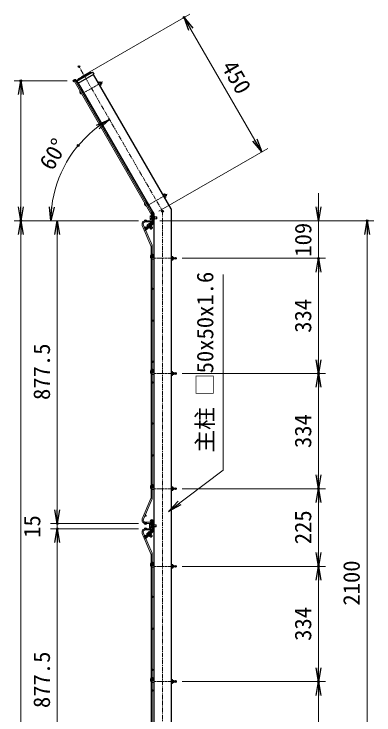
# Model space of a CAD drawing. Units: millimetres, scale not verified. Extents: x -4200 to 4200, y -2970 to 2970.
# Drawn here: x -399 to 643, y -1292 to 739 of the extents above; entities that cross this region are included whole.
import ezdxf
from ezdxf.enums import TextEntityAlignment as Align

# ---------------------------------------------------------------- set-up
doc = ezdxf.new("R2010")
doc.units = ezdxf.units.MM
doc.header["$LTSCALE"] = 10
doc.header["$PDMODE"] = 32
doc.header["$PDSIZE"] = 5
for name, pattern in [('USER1', [2, 1.25, -0.25, 0.25, -0.25]), ('USER2', [0.375, 0.25, -0.125]), ('USER3', [1.125, 0.75, -0.125, 0.125, -0.125])]:
    doc.linetypes.add(name, pattern=pattern)
for name, color, linetype, lineweight in [('0-0_D-STR-DIM', 7, 'Continuous', 13), ('0-1_0', 7, 'Continuous', 25), ('0-4_D-STR1', 1, 'Continuous', 25), ('0-5_D-BMK', 2, 'USER1', 13), ('0-6_D-STR2', 7, 'Continuous', 9), ('0-8_D-STR-TXT', 7, 'Continuous', 13), ('0-9_D-STR3', 3, 'Continuous', 13)]:
    doc.layers.add(name, color=color, linetype=linetype, lineweight=lineweight)
doc.layers.add('0-2_DEFPOINTS', color=7, linetype='Continuous')
doc.styles.add('ＭＳ ゴシック', font='')
doc.styles.get('ＭＳ ゴシック').set_extended_font_data('MS Gothic')

# ---------------------------------------------------------------- blocks, each defined once
blk = doc.blocks.new('_OPEN')
at = {"layer": '0-1_0'}
blk.add_line((0, 0), (-10, 0), dxfattribs=at)
blk.add_lwpolyline([(-10, 1.667), (0, 0), (-10, -1.667)], dxfattribs=at)

msp = doc.modelspace()

# ---------------------------------------------------------------- linework, layer by layer
at = {"layer": '0-0_D-STR-DIM'}
for p, q in [((-204.45, 556.88), (110.49, 738.71)), ((298.17, 373.64), (113.17, 694.07)), ((-244.89, 545.08), (-399.01, 545.08)), ((-379.01, 179.93), (-379.01, 505.08)), ((20.55, 167.17), (335.49, 349)), ((482.9, 179.93), (482.9, 219.93)), ((-38.41, 139.93), (-399.01, 139.93)), ((-38.41, 139.93), (-399.01, 139.93)), ((-38.41, 139.93), (-312.28, 139.94)), ((-38.41, 139.93), (-293.71, 139.93)), ((23.39, 139.93), (643.24, 139.93)), ((23.39, 139.93), (502.9, 139.93)), ((482.9, 139.93), (482.9, 30.94)), ((-379.01, -1620.07), (-379.01, 99.93)), ((-273.71, 99.93), (-273.71, -697.57)), ((623.24, -1920.06), (623.24, 99.93)), ((88.32, 30.94), (502.91, 30.94)), ((88.32, 30.94), (502.9, 30.94)), ((482.9, -9.06), (482.9, -49.06)), ((482.91, -9.06), (482.91, -262.76)), ((88.32, -302.76), (502.91, -302.76)), ((88.32, -302.76), (502.91, -302.76)), ((482.91, -342.76), (482.91, -596.56)), ((88.32, -636.56), (502.91, -636.56)), ((88.32, -636.56), (502.91, -636.56)), ((-273.71, -697.57), (-273.71, -657.57)), ((482.91, -676.56), (482.91, -821.56)), ((-38.41, -737.57), (-293.71, -737.57)), ((-38.41, -737.57), (-293.71, -737.57)), ((-273.71, -752.57), (-273.71, -737.57)), ((-38.41, -752.57), (-293.71, -752.57)), ((-38.41, -752.57), (-293.71, -752.57)), ((-273.71, -1590.07), (-273.71, -792.57)), ((-273.71, -792.57), (-273.71, -832.57)), ((88.32, -861.56), (502.91, -861.56)), ((88.32, -861.56), (502.91, -861.56)), ((482.91, -1155.26), (482.91, -901.56)), ((88.32, -1195.26), (502.91, -1195.26)), ((88.32, -1195.31), (502.91, -1195.31)), ((482.91, -1489.06), (482.91, -1235.31))]:
    msp.add_line(p, q, dxfattribs=at)
msp.add_arc((46.72, 139.93), 339.01, 126.7643, 173.2341, dxfattribs=at)
at = {"layer": '0-2_DEFPOINTS'}
for p in [(93.17, 728.71), (-211.02, 586.35), (-221.77, 546.88), (-379.01, 545.08), (-224.89, 545.08), (-212.97, 357.85), (30.89, 167.37), (-379.01, 139.93), (-18.41, 139.93), (-18.41, 139.93), (3.23, 157.17), (3.39, 139.93), (3.39, 139.93), (623.24, 139.93), (68.32, 30.94), (482.9, 30.94), (68.32, -302.76), (482.91, -302.76), (68.32, -636.56), (68.32, -636.56), (482.91, -636.56), (-273.71, -737.57), (-273.71, -737.57), (-273.71, -752.57), (-18.41, -737.57), (-18.41, -737.57), (-18.41, -752.57), (68.32, -861.56), (482.91, -861.56), (482.91, -861.56), (68.32, -1195.26), (68.32, -1195.31), (482.91, -1195.31)]:
    msp.add_point(p, dxfattribs=at)
at = {"layer": '0-4_D-STR1'}
for p, q in [((-216.8, 543.98), (-171.42, 570.18)), ((-210.84, 552.04), (-181.39, 569.04)), ((-181.39, 569.04), (-171.42, 570.18)), ((-171.42, 570.18), (-167.92, 564.11)), ((-216.8, 543.98), (-210.84, 552.04)), ((-213.3, 537.91), (-167.92, 564.11)), ((55.89, 174.06), (-169.11, 563.78)), ((-216.8, 543.98), (-213.3, 537.91)), ((5.89, 160.67), (-212.41, 538.78)), ((55.89, 174.06), (55.89, -1960.06)), ((5.89, 160.67), (5.89, -1960.06))]:
    msp.add_line(p, q, dxfattribs=at)
at = {"layer": '0-5_D-BMK'}
for q in [(-211.02, 586.35), (30.89, -1994.36)]:
    msp.add_line((30.89, 167.37), q, dxfattribs=at)
at = {"layer": '0-5_D-BMK', "linetype": 'USER3'}
for p, q in [((-197.48, 510.1), (-142.2, 542.02)), ((-10.71, 184.92), (44.57, 216.83)), ((4.49, 30.94), (68.32, 30.94)), ((4.49, -302.76), (68.32, -302.76)), ((4.49, -636.56), (68.32, -636.56)), ((4.49, -861.56), (68.32, -861.56)), ((4.49, -1195.26), (68.32, -1195.26))]:
    msp.add_line(p, q, dxfattribs=at)
at = {"layer": '0-6_D-STR2'}
for p, q in [((-221.77, 546.88), (-224.89, 545.08)), ((-224.89, 545.08), (0.11, 155.37)), ((-221.77, 546.88), (3.23, 157.17)), ((0.11, 155.37), (3.23, 157.17)), ((-27.62, 126.03), (-2.72, 67.38)), ((-24.3, 127.43), (0.59, 68.78)), ((3.39, 139.93), (-18.41, 139.93)), ((3.39, 136.33), (-18.41, 136.33)), ((3.39, 136.33), (3.39, 139.93)), ((-2.21, -662.51), (-2.21, 64.87)), ((1.39, -662.51), (1.39, 64.87)), ((-27.62, -723.66), (-2.72, -665.01)), ((-24.3, -725.06), (0.59, -666.41)), ((3.39, -733.97), (-18.41, -733.97)), ((3.39, -737.57), (-18.41, -737.57)), ((3.39, -733.97), (3.39, -737.57)), ((-27.62, -766.47), (-2.72, -825.12)), ((-24.3, -765.07), (0.59, -823.72)), ((3.39, -752.57), (-18.41, -752.57)), ((3.39, -756.17), (-18.41, -756.17)), ((3.39, -756.17), (3.39, -752.57)), ((-2.21, -1555.01), (-2.21, -827.63)), ((1.39, -1555.01), (1.39, -827.63))]:
    msp.add_line(p, q, dxfattribs=at)
for centre in [(-200.21, 513.14), (-185.21, 487.16), (-127.71, 387.57), (-70.21, 287.97), (-12.71, 188.38), (2.29, 162.4), (-0.11, 134.53), (-17.88, 116.91), (3.19, 34.93), (3.19, -57.44), (3.19, -149.82), (3.19, -268.82), (3.19, -298.82), (3.19, -328.82), (3.19, -447.82), (3.19, -540.19), (3.19, -632.57), (-17.88, -714.54), (-0.11, -732.17), (-0.11, -757.97), (-17.88, -775.59), (3.19, -857.57), (3.19, -949.94), (3.19, -1042.32), (3.19, -1161.32), (3.19, -1191.32), (3.19, -1221.32)]:
    msp.add_circle(centre, 1.8, dxfattribs=at)
for centre, radius, start, end in [((-18.41, 129.93), 10, 90, 203), ((-18.41, 129.93), 6.4, 90, 203), ((-8.61, 64.87), 6.4, 0, 23), ((-8.61, 64.87), 10, 0, 23), ((-8.61, -662.51), 6.4, 337, 0), ((-8.61, -662.51), 10, 337, 0), ((-18.41, -727.57), 10, 157, 270), ((-18.41, -727.57), 6.4, 157, 270), ((-18.41, -762.57), 10, 90, 203), ((-18.41, -762.57), 6.4, 90, 203), ((-8.61, -827.63), 6.4, 0, 23), ((-8.61, -827.63), 10, 0, 23)]:
    msp.add_arc(centre, radius, start, end, dxfattribs=at)
at = {"layer": '0-8_D-STR-TXT'}
msp.add_lwpolyline([(206.22, -15.67), (206.22, -582.84), (49.54, -701.33)], dxfattribs=at)
at = {"layer": '0-9_D-STR3'}
for p, q in [((-152.14, 542.66), (-155.73, 540.59)), ((-150.76, 540.26), (-154.34, 538.19)), ((-148, 535.48), (-151.58, 533.41)), ((-151.03, 541.72), (-146.78, 534.36)), ((-150.25, 540.37), (-147.56, 541.92)), ((-146.62, 533.09), (-150.2, 531.02)), ((-147.65, 535.87), (-144.96, 537.42)), ((-147.56, 541.92), (-144.96, 537.42)), ((-208.42, 516.56), (-208.6, 515.11)), ((-199.56, 511.9), (-197.56, 513.05)), ((-196.96, 507.4), (-194.96, 508.55)), ((35.34, 217.93), (31.76, 215.86)), ((36.72, 215.54), (33.14, 213.47)), ((39.48, 210.75), (35.9, 208.68)), ((36.46, 216.99), (40.7, 209.63)), ((37.23, 215.64), (39.92, 217.2)), ((40.86, 208.36), (37.28, 206.29)), ((39.83, 211.14), (42.52, 212.69)), ((39.92, 217.2), (42.52, 212.69)), ((-20.92, 191.8), (-21.1, 190.35)), ((-12.06, 187.14), (-10.06, 188.29)), ((-9.46, 182.64), (-7.46, 183.79)), ((-4.63, 153.13), (-5.01, 144.96)), ((-4.71, 143.58), (-1.08, 143.41)), ((-0.95, 146.13), (-4.58, 146.31)), ((-0.7, 151.58), (-4.33, 151.75)), ((-0.57, 154.3), (-4.2, 154.47)), ((-2.15, 161.97), (2.1, 141.37)), ((-1.08, 143.41), (-0.57, 154.3)), ((1.19, 145.76), (-0.97, 145.86)), ((1.07, 146.36), (-0.94, 146.46)), ((0.07, 151.22), (-0.71, 151.25)), ((-0.06, 151.82), (-0.68, 151.85)), ((-0.56, 161.9), (3.62, 141.68)), ((4.17, 151.62), (1.54, 151.75)), ((4.14, 151.03), (1.67, 151.14)), ((3.91, 146.23), (2.67, 146.29)), ((3.88, 145.63), (2.79, 145.68)), ((4.64, 161.65), (3.34, 134.01)), ((6.24, 161.58), (4.94, 133.96)), ((8.78, 152.41), (7.32, 152.47)), ((13.42, 145.18), (8.45, 145.42)), ((14.04, 145.75), (8.48, 146.02)), ((14.27, 150.55), (8.7, 150.81)), ((13.7, 151.18), (8.73, 151.41)), ((13.7, 151.18), (13.42, 145.18)), ((14.04, 145.75), (13.42, 145.18)), ((14.27, 150.55), (13.7, 151.18)), ((14.27, 150.55), (14.04, 145.75)), ((2.61, 132.46), (-19.54, 112.72)), ((3.69, 131.29), (-18.48, 111.52)), ((-14.62, 125.32), (-12.2, 122.6)), ((-7.75, 131.94), (-13.85, 126.5)), ((-13.71, 121.26), (-2.56, 131.2)), ((-12.65, 120.07), (-1.5, 130.01)), ((-12.59, 127.13), (-10.17, 124.42)), ((-9.31, 123.04), (-8.71, 122.37)), ((-8.86, 123.44), (-8.26, 122.77)), ((-7.62, 129.75), (-8.52, 130.76)), ((-8.28, 130.49), (-6.1, 128.04)), ((-6.49, 132.57), (-4.07, 129.86)), ((-0.45, 123.61), (-6.42, 118.29)), ((-5.28, 126.63), (-4.68, 125.96)), ((-4.83, 127.03), (-4.23, 126.36)), ((1.64, 118.87), (-1.64, 122.55)), ((-0.45, 123.61), (-1.42, 124.7)), ((1.69, 119.72), (-1.19, 122.95)), ((2.1, 141.37), (3.62, 141.68)), ((2.61, 132.46), (3.69, 131.29)), ((3.21, 137.42), (2.8, 135.98)), ((-20.59, 116.06), (-19.07, 116.48)), ((-19.54, 112.72), (-18.48, 111.52)), ((-6.42, 118.29), (-7.39, 119.38)), ((-2.79, 115.72), (-5.67, 118.96)), ((-1.94, 115.68), (-5.22, 119.36)), ((1.69, 119.72), (-2.79, 115.72)), ((-1.94, 115.68), (-2.79, 115.72)), ((1.64, 118.87), (-1.94, 115.68)), ((1.64, 118.87), (1.69, 119.72)), ((-2.64, 40.83), (-2.21, 41.4)), ((4.49, 41.65), (1.39, 43.99)), ((1.51, 37.7), (4.49, 41.65)), ((3.59, 33.54), (5.89, 33.54)), ((3.59, 28.34), (5.89, 28.34)), ((60.02, 36.46), (55.89, 36.46)), ((60.02, 33.7), (55.89, 33.7)), ((60.02, 28.17), (55.89, 28.17)), ((60.02, 25.41), (55.89, 25.41)), ((60.52, 35.09), (60.52, 26.6)), ((60.52, 33.54), (63.63, 33.54)), ((60.52, 28.34), (63.63, 28.34)), ((63.63, 33.54), (63.63, 28.34)), ((-2.64, -292.87), (-2.21, -292.3)), ((4.49, -292.05), (1.39, -289.71)), ((1.51, -296), (4.49, -292.05)), ((3.59, -300.16), (5.89, -300.16)), ((60.02, -297.24), (55.89, -297.24)), ((60.02, -300), (55.89, -300)), ((60.52, -298.61), (60.52, -307.1)), ((60.52, -300.16), (63.63, -300.16)), ((63.63, -300.16), (63.63, -305.36)), ((3.59, -305.36), (5.89, -305.36)), ((60.02, -305.53), (55.89, -305.53)), ((60.02, -308.29), (55.89, -308.29)), ((60.52, -305.36), (63.63, -305.36)), ((-2.64, -626.67), (-2.21, -626.1)), ((4.49, -625.85), (1.39, -623.51)), ((1.51, -629.8), (4.49, -625.85)), ((3.59, -633.96), (5.89, -633.96)), ((3.59, -639.16), (5.89, -639.16)), ((60.02, -631.04), (55.89, -631.04)), ((60.02, -633.8), (55.89, -633.8)), ((60.02, -639.33), (55.89, -639.33)), ((60.02, -642.09), (55.89, -642.09)), ((60.52, -632.41), (60.52, -640.9)), ((60.52, -633.96), (63.63, -633.96)), ((60.52, -639.16), (63.63, -639.16)), ((63.63, -633.96), (63.63, -639.16)), ((-6.62, -739.95), (-6.62, -748.13)), ((-2.62, -738.59), (-6.26, -738.59)), ((-2.62, -741.31), (-6.26, -741.31)), ((-2.62, -746.76), (-6.26, -746.76)), ((-6.26, -749.49), (-2.62, -749.49)), ((-2.62, -749.49), (-2.62, -738.59)), ((-1.99, -741.04), (-2.62, -741.04)), ((-1.84, -741.64), (-2.62, -741.64)), ((-0.61, -746.44), (-2.62, -746.44)), ((-0.46, -747.04), (-2.62, -747.04)), ((2.23, -741.04), (-0.39, -741.04)), ((2.23, -741.64), (-0.24, -741.64)), ((0.65, -751.38), (2.15, -750.99)), ((2.23, -746.44), (0.99, -746.44)), ((2.23, -747.04), (1.14, -747.04)), ((6.8, -740.04), (6.8, -748.04)), ((11.78, -741.04), (6.8, -741.04)), ((12.38, -741.64), (6.8, -741.64)), ((12.38, -746.44), (6.8, -746.44)), ((11.78, -747.04), (6.8, -747.04)), ((12.38, -741.64), (11.78, -741.04)), ((11.78, -741.04), (11.78, -747.04)), ((12.38, -746.44), (11.78, -747.04)), ((12.38, -741.64), (12.38, -746.44)), ((-15.3, -768.2), (-12.75, -770.8)), ((-8.74, -761.27), (-14.58, -766.99)), ((-14.19, -772.21), (-3.52, -761.76)), ((-13.35, -766.29), (-10.81, -768.89)), ((-13.07, -773.35), (-2.4, -762.9)), ((-9.88, -770.23), (-9.25, -770.87)), ((-9.46, -762.48), (-6.91, -765.08)), ((-9.45, -769.81), (-8.82, -770.45)), ((-7.51, -760.57), (-4.97, -763.17)), ((-6.03, -766.45), (-5.4, -767.09)), ((-5.6, -766.03), (-4.97, -766.67)), ((1.25, -773.88), (-2.2, -770.35)), ((1.26, -773.03), (-1.77, -769.93)), ((1.94, -755.27), (1.61, -756.73)), ((-20.83, -777.73), (-19.32, -777.24)), ((-3.02, -777.23), (-6.06, -774.13)), ((-2.18, -777.24), (-5.63, -773.71)), ((1.26, -773.03), (-3.02, -777.23)), ((-2.18, -777.24), (-3.02, -777.23)), ((1.25, -773.88), (-2.18, -777.24)), ((1.25, -773.88), (1.26, -773.03)), ((-2.64, -851.67), (-2.21, -851.1)), ((4.49, -850.85), (1.39, -848.51)), ((1.51, -854.8), (4.49, -850.85)), ((3.59, -858.96), (5.89, -858.96)), ((3.59, -864.16), (5.89, -864.16)), ((60.02, -856.04), (55.89, -856.04)), ((60.02, -858.8), (55.89, -858.8)), ((60.02, -864.33), (55.89, -864.33)), ((60.02, -867.09), (55.89, -867.09)), ((60.52, -857.41), (60.52, -865.9)), ((60.52, -858.96), (63.63, -858.96)), ((60.52, -864.16), (63.63, -864.16)), ((63.63, -858.96), (63.63, -864.16)), ((-2.64, -1185.37), (-2.21, -1184.8)), ((4.49, -1184.55), (1.39, -1182.21)), ((1.51, -1188.5), (4.49, -1184.55)), ((3.59, -1192.66), (5.89, -1192.66)), ((3.59, -1197.86), (5.89, -1197.86)), ((60.02, -1189.74), (55.89, -1189.74)), ((60.02, -1192.5), (55.89, -1192.5)), ((60.02, -1198.03), (55.89, -1198.03)), ((60.52, -1191.11), (60.52, -1199.6)), ((60.52, -1192.66), (63.63, -1192.66)), ((60.52, -1197.86), (63.63, -1197.86)), ((63.63, -1192.66), (63.63, -1197.86)), ((60.02, -1200.79), (55.89, -1200.79))]:
    msp.add_line(p, q, dxfattribs=at)
at = {"layer": '0-9_D-STR3', "linetype": 'USER2'}
for p, q in [((-3.37, 143.52), (-3.32, 143.52)), ((-3.24, 146.24), (-3.2, 146.24)), ((-2.98, 151.69), (-2.94, 151.68)), ((-2.85, 154.41), (-2.81, 154.41)), ((-13.73, 124.31), (-13.7, 124.28)), ((-11.69, 126.13), (-11.66, 126.09)), ((-7.62, 129.75), (-7.59, 129.72)), ((-5.59, 131.57), (-5.56, 131.53)), ((-12.41, -767.26), (-12.38, -767.29)), ((-6.57, -761.54), (-6.54, -761.57))]:
    msp.add_line(p, q, dxfattribs=at)
at = {"layer": '0-9_D-STR3', "lineweight": 25}
for p, q in [((-4.57, -731), (0.65, -751.38)), ((-2.97, -731), (2.15, -750.99)), ((2.23, -731), (2.23, -758.67)), ((3.83, -731), (3.83, -758.65)), ((6.8, -740.04), (5.35, -740.04)), ((6.8, -748.04), (5.35, -748.04)), ((1.58, -760.26), (-19.62, -781.02)), ((2.72, -761.38), (-18.5, -782.16)), ((-1.06, -769.24), (-2.08, -768.19)), ((1.58, -760.26), (2.72, -761.38)), ((-19.62, -781.02), (-18.5, -782.16))]:
    msp.add_line(p, q, dxfattribs=at)
at = {"layer": '0-9_D-STR3'}
for points in [[(-203.37, 515.01), (-202.83, 519.38), (-206.13, 519.79)], [(-15.87, 190.25), (-15.33, 194.62), (-18.63, 195.03)], [(8.78, 152.41), (8.4, 144.42), (6.94, 144.49)], [(-1.06, -769.24), (-6.77, -774.83), (-7.79, -773.79)]]:
    msp.add_lwpolyline(points, dxfattribs=at)
for centre, radius, start, end in [((-152.89, 540.63), 2.16, 350.19668, 69.80332), ((-155.77, 534.18), 7.88, 9.48158, 50.51842), ((-148.71, 533.47), 2.13, 349.53759, 70.46241), ((-148.89, 538.15), 4, 349.4584, 70.5416), ((-200.86, 514.16), 7.8, 173, 256.69347), ((-200.86, 514.16), 2.6, 257.69413, 300), ((-200.86, 514.16), 7.8, 287.03459, 300), ((34.59, 215.9), 2.16, 350.19668, 69.80332), ((31.71, 209.45), 7.88, 9.48158, 50.51842), ((38.77, 208.74), 2.13, 349.53759, 70.46241), ((38.59, 213.42), 4, 349.4584, 70.5416), ((-13.36, 189.4), 7.8, 173, 256.69347), ((-13.36, 189.4), 2.6, 257.69413, 300), ((-13.36, 189.4), 7.8, 287.03459, 300), ((2.04, 161.78), 4.2, 357.30165, 177.30165), ((2.04, 161.78), 2.6, 357.30165, 177.30165), ((-2.29, 144.83), 2.73, 147.30165, 207.30165), ((5.52, 148.56), 10.35, 162.04017, 192.56313), ((-1.91, 153), 2.73, 147.30165, 207.30165), ((6.96, 142.89), 1.6, 87.30165, 177.30165), ((7.49, 154.07), 1.6, 177.30165, 267.30165), ((-17.13, 118.31), 4.13, 45.80304, 212.96718), ((-12.04, 124.46), 2.73, 101.71065, 161.71065), ((-3.91, 121.49), 10.35, 116.44917, 146.97213), ((-5.93, 129.9), 2.73, 101.71065, 161.71065), ((0.65, 134.27), 4.05, 50.98813, 218.74162), ((-2.83, 131.5), 0.4, 311.71065, 36.72211), ((-0.17, 125.7), 1.6, 131.71065, 221.71065), ((0.86, 134.25), 2.6, 41.71065, 216.72211), ((-2.83, 131.5), 2, 311.71065, 36.72211), ((1.04, 134.14), 2.3, 312.90165, 357.30165), ((1.04, 134.14), 3.9, 312.90165, 357.30165), ((-17.13, 118.21), 2.6, 46.6992, 221.71065), ((-13.98, 121.56), 2, 226.6992, 311.71065), ((-13.98, 121.56), 0.4, 226.6992, 311.71065), ((-8.52, 118.25), 1.6, 41.71065, 131.71065), ((3.59, 36.14), 7.8, 143, 221.96156), ((3.59, 36.14), 2.6, 143, 147.797), ((3.59, 36.14), 2.6, 212.203, 270), ((3.59, 36.14), 7.8, 253.6171, 270), ((52.64, 30.94), 7.88, 339.48158, 20.51842), ((58.4, 26.79), 2.13, 319.53759, 40.46241), ((58.37, 35.08), 2.16, 320.19668, 39.80332), ((60.59, 30.94), 4, 319.4584, 40.5416), ((3.59, -297.56), 7.8, 143, 221.96156), ((3.59, -297.56), 2.6, 143, 147.797), ((3.59, -297.56), 2.6, 212.203, 270), ((52.64, -302.76), 7.88, 339.48158, 20.51842), ((58.37, -298.62), 2.16, 320.19668, 39.80332), ((60.59, -302.76), 4, 319.4584, 40.5416), ((3.59, -297.56), 7.8, 253.6171, 270), ((58.4, -306.91), 2.13, 319.53759, 40.46241), ((3.59, -631.36), 7.8, 143, 221.96156), ((3.59, -631.36), 2.6, 143, 147.797), ((3.59, -631.36), 2.6, 212.203, 270), ((3.59, -631.36), 7.8, 253.6171, 270), ((52.64, -636.56), 7.88, 339.48158, 20.51842), ((58.4, -640.71), 2.13, 319.53759, 40.46241), ((58.37, -632.42), 2.16, 320.19668, 39.80332), ((60.59, -636.56), 4, 319.4584, 40.5416), ((-3.9, -739.95), 2.73, 150, 210), ((3.73, -744.04), 10.35, 164.73852, 195.26148), ((-3.9, -748.13), 2.73, 150, 210), ((5.44, -738.44), 1.6, 180, 270), ((5.44, -749.63), 1.6, 90, 180), ((-17.47, -775.32), 4.13, 48.50138, 215.66553), ((-12.67, -768.93), 2.73, 104.409, 164.409), ((-4.41, -771.52), 10.35, 119.14752, 149.67048), ((-6.83, -763.21), 2.73, 104.409, 164.409), ((-0.46, -758.54), 4.05, 53.68647, 221.43997), ((-3.8, -761.47), 0.4, 314.409, 39.42046), ((-0.25, -758.55), 2.6, 44.409, 219.42046), ((-3.8, -761.47), 2, 314.409, 39.42046), ((-17.47, -775.42), 2.6, 49.39754, 224.409), ((-14.47, -771.92), 2, 229.39754, 314.409), ((-14.47, -771.92), 0.4, 229.39754, 314.409), ((3.59, -856.36), 7.8, 143, 221.96156), ((3.59, -856.36), 2.6, 143, 147.797), ((3.59, -856.36), 2.6, 212.203, 270), ((3.59, -856.36), 7.8, 253.6171, 270), ((52.64, -861.56), 7.88, 339.48158, 20.51842), ((58.4, -865.71), 2.13, 319.53759, 40.46241), ((58.37, -857.42), 2.16, 320.19668, 39.80332), ((60.59, -861.56), 4, 319.4584, 40.5416), ((3.59, -1190.06), 7.8, 143, 221.96156), ((3.59, -1190.06), 2.6, 143, 147.797), ((3.59, -1190.06), 2.6, 212.203, 270), ((3.59, -1190.06), 7.8, 253.6171, 270), ((52.64, -1195.26), 7.88, 339.48158, 20.51842), ((58.4, -1199.41), 2.13, 319.53759, 40.46241), ((58.37, -1191.12), 2.16, 320.19668, 39.80332), ((60.59, -1195.26), 4, 319.4584, 40.5416)]:
    msp.add_arc(centre, radius, start, end, dxfattribs=at)
at = {"layer": '0-9_D-STR3', "lineweight": 25}
for centre, radius, start, end in [((-0.37, -731), 4.2, 0, 180), ((-0.37, -731), 2.6, 0, 180), ((-0.87, -767.14), 1.6, 134.409, 224.409), ((-0.07, -758.65), 2.3, 315.6, 0), ((-0.07, -758.65), 3.9, 315.6, 0), ((-8.87, -774.97), 1.6, 44.409, 134.409)]:
    msp.add_arc(centre, radius, start, end, dxfattribs=at)

# ---------------------------------------------------------------- block references
at = {"layer": '0-0_D-STR-DIM', "xscale": 4, "yscale": 4}
for p, rotation in [((93.17, 728.71), 120), ((-379.01, 545.08), 90), ((-122.78, 433.52), 33.38215), ((318.17, 339), 300), ((-379.01, 139.93), 270), ((-292.28, 139.94), 266.61625), ((482.9, 139.93), 270), ((-379.01, 139.93), 90), ((-273.71, 139.93), 90), ((623.24, 139.93), 90), ((482.9, 30.94), 90), ((482.91, 30.94), 90), ((482.91, -302.76), 270), ((482.91, -302.76), 90), ((482.91, -636.56), 270), ((482.91, -636.56), 90), ((-273.71, -737.57), 270), ((-273.71, -737.57), 270), ((-273.71, -752.57), 90), ((-273.71, -752.57), 90), ((482.91, -861.56), 270), ((482.91, -861.56), 90), ((482.91, -1195.26), 270), ((482.91, -1195.31), 90)]:
    msp.add_blockref('_OPEN', p, dxfattribs=dict(at, rotation=rotation))
at = {"layer": '0-8_D-STR-TXT', "xscale": 4, "yscale": 4, "rotation": 217.09905}
msp.add_blockref('_OPEN', (47.94, -702.54), dxfattribs=at)

# ---------------------------------------------------------------- texts
at = {"layer": '0-0_D-STR-DIM', "style": 'ＭＳ ゴシック'}
for s, rotation, p in [('450', 300, (187.26, 579.23)), ('60°', 59.999, (-274.73, 274.67)), ('109', 90, (476.49, 35.65)), ('334', 90, (476.16, -184.91)), ('877.5', 90, (-280.45, -379.54)), ('334', 90, (476.16, -518.66)), ('225', 90, (476.17, -797.41)), ('15', 90, (-308.45, -778.82)), ('2100', 90, (616.49, -975.32)), ('334', 90, (476.16, -1077.41)), ('877.5', 90, (-280.45, -1272.04))]:
    msp.add_text(s, height=48.09, rotation=rotation, dxfattribs=at).set_placement(p, align=Align.BOTTOM_LEFT)
at = {"layer": '0-8_D-STR-TXT', "style": 'ＭＳ ゴシック'}
msp.add_text('主柱 □50x50x1.6', height=48.09, rotation=90, dxfattribs=at).set_placement((192.49, -531.91), align=Align.BOTTOM_LEFT)

doc.saveas('drawing.dxf')
